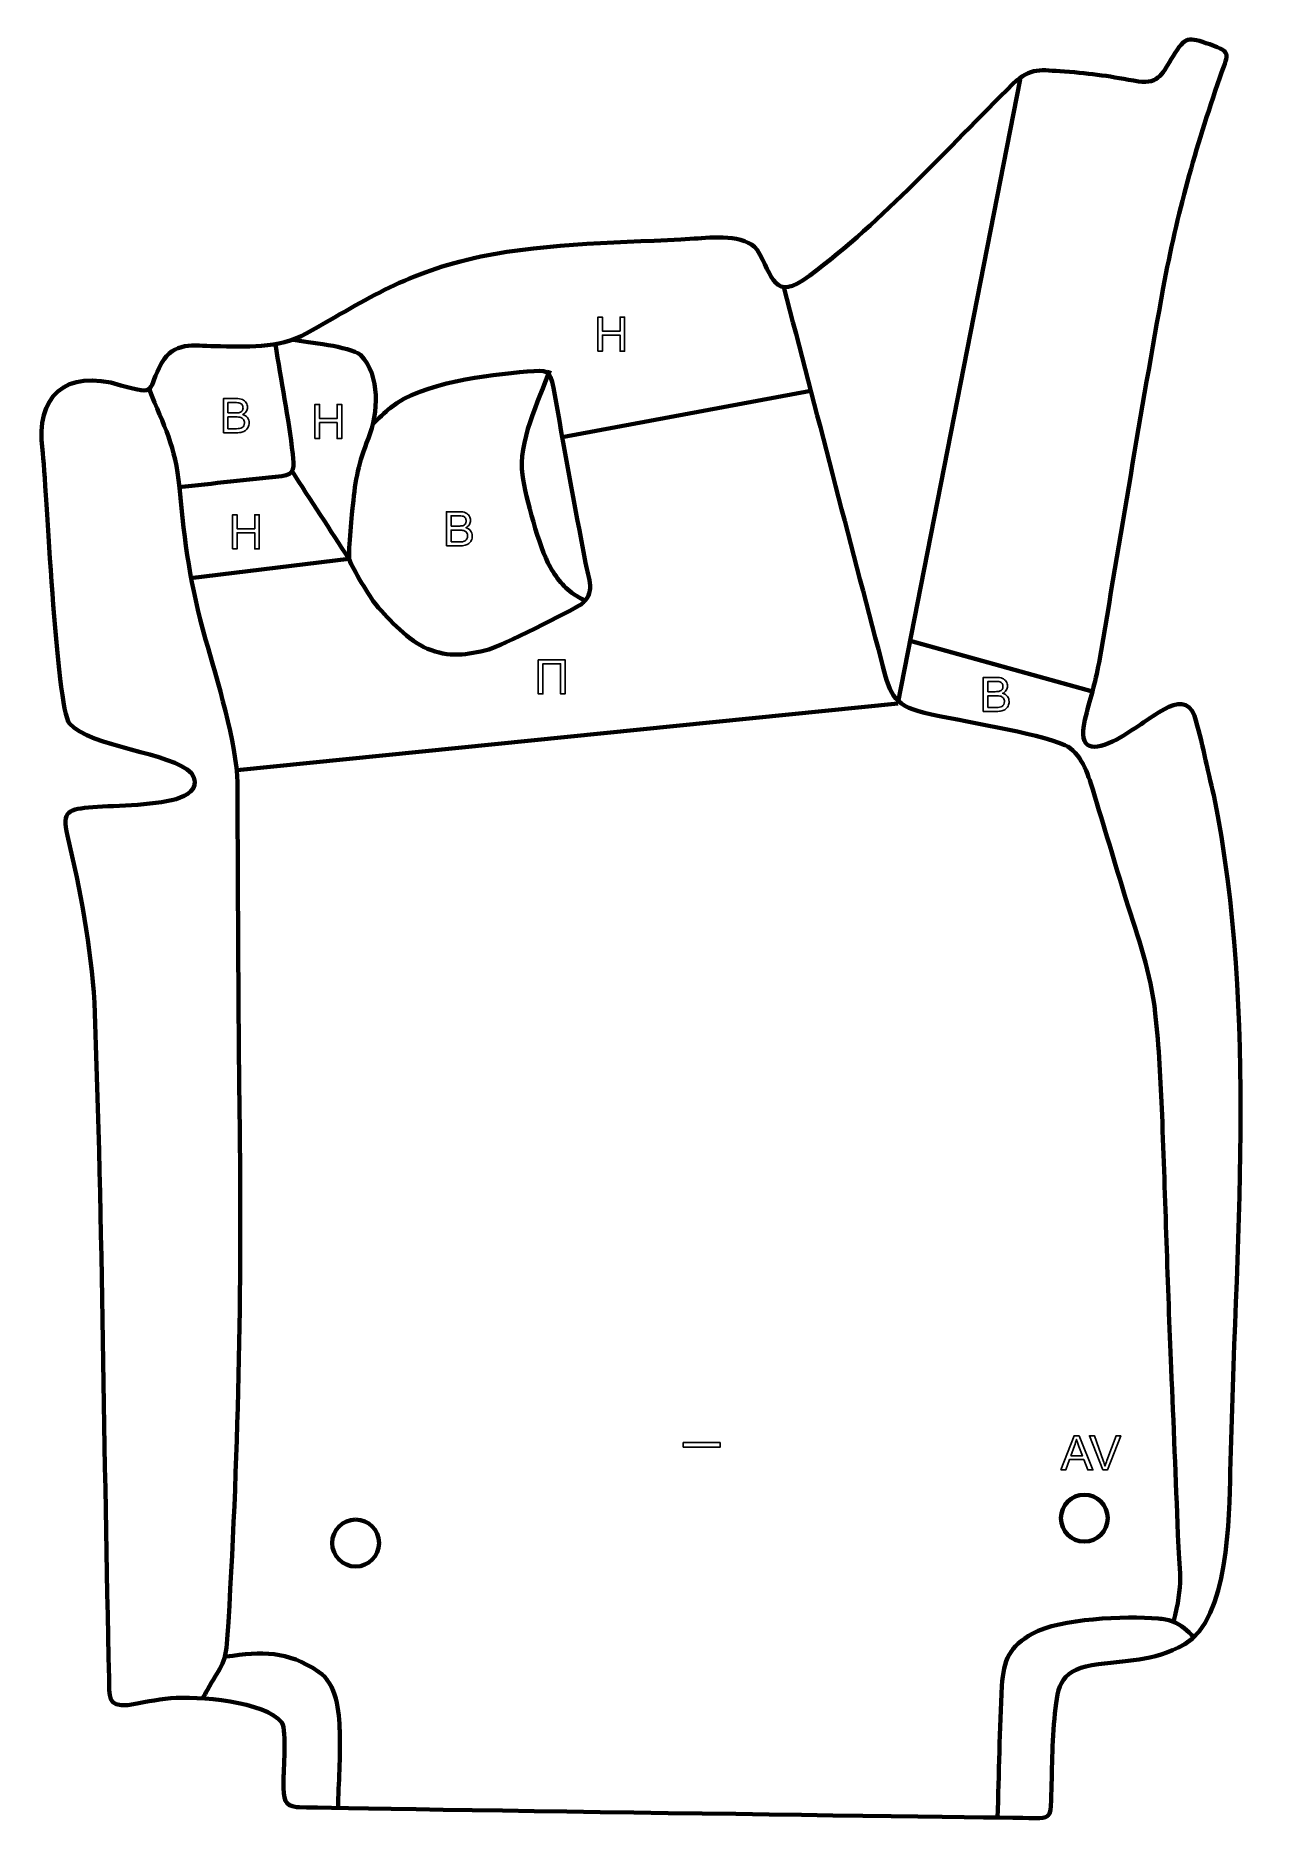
# Model space of a CAD drawing. Header units: millimetres. Extents: x -584 to 67, y 72 to 1022.
import ezdxf

# ---------------------------------------------------------------- set-up
doc = ezdxf.new("R2010")
doc.units = ezdxf.units.MM
doc.header["$MEASUREMENT"] = 0
doc.layers.add('layer 2', color=7, linetype='Continuous')
doc.layers.add('layer 3', color=7, linetype='Continuous')

msp = doc.modelspace()

# ---------------------------------------------------------------- linework, layer by layer
at = {"layer": 'layer 2', "color": 142, "lineweight": 200}
for centre in [(-25.3797, 232.0129), (-413.7883, 218.7838)]:
    msp.add_ellipse(centre, major_axis=(0, 12.5), ratio=1, dxfattribs=at)
at = {"layer": 'layer 2', "color": 142, "lineweight": 158}
for points in [[(-124.7045, 666.1291), (-124.7045, 666.1291), (-59.6168, 998.5779), (-59.6168, 998.5779)], [(-303.7162, 808.0938), (-303.7162, 808.0938), (-171.0723, 832.7477), (-171.0723, 832.7477)], [(-21.0595, 672.5532), (-21.0595, 672.5532), (-118.1548, 699.5828), (-118.1548, 699.5828)], [(-476.8601, 630.5057), (-476.8601, 630.5057), (-124.7045, 666.1291), (-124.7045, 666.1291)]]:
    msp.add_open_spline(points, degree=3, dxfattribs=at)
for points, knots in [([(22.1138, 176.8292), (27.5893, 196.513), (25.3346, 203.6298), (24.548, 223.4073), (24.548, 223.4073), (23.3758, 252.8787), (22.1846, 282.349), (20.9303, 311.817), (20.9303, 311.817), (19.007, 356.8682), (17.7846, 401.8034), (16.0593, 446.819), (16.0593, 446.819), (15.3651, 464.9309), (14.3818, 482.96), (12.4628, 500.9895), (12.4628, 500.9895), (10.0712, 523.0783), (3.2923, 541.0396), (-3.1739, 561.7962), (-3.1739, 561.7962), (-9.1331, 581.2588), (-14.904, 600.7767), (-20.9053, 620.2271), (-20.9053, 620.2271), (-23.4919, 628.5812), (-27.1573, 640.1609), (-35.7553, 643.9288), (-35.7553, 643.9288), (-50.9411, 650.5836), (-91.5143, 656.7157), (-110.5944, 661.1509), (-110.5944, 661.1509), (-128.1883, 665.2541), (-129.1534, 672.3489), (-133.5086, 688.829), (-133.5086, 688.829), (-151.0374, 755.1587), (-168.1606, 821.6415), (-185.5615, 888.0129)], [0, 0, 0, 0, 0.09090909, 0.09090909, 0.09090909, 0.09090909, 0.18181818, 0.18181818, 0.18181818, 0.18181818, 0.27272727, 0.27272727, 0.27272727, 0.27272727, 0.36363636, 0.36363636, 0.36363636, 0.36363636, 0.45454545, 0.45454545, 0.45454545, 0.45454545, 0.54545455, 0.54545455, 0.54545455, 0.54545455, 0.63636364, 0.63636364, 0.63636364, 0.63636364, 0.72727273, 0.72727273, 0.72727273, 0.72727273, 0.81818182, 0.81818182, 0.81818182, 0.81818182, 1, 1, 1, 1]), ([(-508.0205, 781.3553), (-489.7082, 783.4256), (-471.4178, 785.2605), (-453.1268, 787.2689), (-453.1268, 787.2689), (-445.8926, 788.0633), (-446.5222, 792.2951), (-447.3016, 798.9703), (-447.3016, 798.9703), (-449.5256, 818.0175), (-453.5873, 838.4243), (-456.4816, 857.6287)], [0, 0, 0, 0, 0.25, 0.25, 0.25, 0.25, 0.5, 0.5, 0.5, 0.5, 1, 1, 1, 1]), ([(-447.5154, 859.9259), (-438.7034, 858.519), (-417.7278, 856.4851), (-411.1404, 851.8793), (-411.1404, 851.8793), (-400.4231, 840.5338), (-401.6925, 821.0707), (-406.9825, 807.4684), (-406.9825, 807.4684), (-412.1996, 794.0537), (-413.9094, 785.9118), (-415.2662, 771.6552), (-415.2662, 771.6552), (-415.8898, 765.1006), (-417.9282, 745.0628), (-417.078, 742.6552), (-417.078, 742.6552), (-415.4179, 737.9541), (-406.1924, 722.7603), (-402.8948, 718.634), (-402.8948, 718.634), (-395.7899, 710.5098), (-385.472, 699.4936), (-375.52, 695.2916), (-375.52, 695.2916), (-364.1095, 690.4739), (-354.4077, 691.9303), (-342.7133, 694.9512), (-342.7133, 694.9512), (-337.3056, 696.3848), (-298.986, 715.3902), (-293.6316, 718.9408), (-293.6316, 718.9408), (-285.7433, 724.7768), (-289.497, 732.6344), (-291.218, 741.0852), (-291.218, 741.0852), (-297.1888, 772.0149), (-302.6861, 803.2321), (-308.4009, 834.2316), (-308.4009, 834.2316), (-310.2683, 844.3588), (-311.5479, 843.8573), (-322.3229, 842.9832), (-322.3229, 842.9832), (-343.9488, 841.1015), (-377.9103, 837.2863), (-395.2354, 823.7343), (-395.2354, 823.7343), (-398.1783, 821.4324), (-402.06, 817.5371), (-404.6638, 814.88)], [0, 0, 0, 0, 0.07142857, 0.07142857, 0.07142857, 0.07142857, 0.14285714, 0.14285714, 0.14285714, 0.14285714, 0.21428571, 0.21428571, 0.21428571, 0.21428571, 0.28571429, 0.28571429, 0.28571429, 0.28571429, 0.35714286, 0.35714286, 0.35714286, 0.35714286, 0.42857143, 0.42857143, 0.42857143, 0.42857143, 0.5, 0.5, 0.5, 0.5, 0.57142857, 0.57142857, 0.57142857, 0.57142857, 0.64285714, 0.64285714, 0.64285714, 0.64285714, 0.71428571, 0.71428571, 0.71428571, 0.71428571, 0.78571429, 0.78571429, 0.78571429, 0.78571429, 0.85714286, 0.85714286, 0.85714286, 0.85714286, 1, 1, 1, 1]), ([(-310.3078, 843.4987), (-316.1443, 827.8003), (-327.4843, 804.6346), (-324.9237, 787.9711), (-324.9237, 787.9711), (-322.9948, 775.4177), (-316.119, 749.8892), (-310.1638, 738.9188), (-310.1638, 738.9188), (-305.781, 731.611), (-302.1598, 726.949), (-294.669, 722.6206), (-294.669, 722.6206), (-293.4902, 721.983), (-292.2975, 721.3621), (-291.1102, 720.7403)], [0, 0, 0, 0, 0.2, 0.2, 0.2, 0.2, 0.4, 0.4, 0.4, 0.4, 0.6, 0.6, 0.6, 0.6, 1, 1, 1, 1]), ([(-523.9261, 833.7267), (-515.7501, 813.3789), (-509.9329, 803.8763), (-507.729, 781.1861), (-507.729, 781.1861), (-504.8024, 751.0893), (-502.0792, 729.5633), (-493.7471, 700.2058), (-493.7471, 700.2058), (-487.9992, 679.9537), (-476.9325, 643.926), (-476.8159, 623.8056), (-476.8159, 623.8056), (-476.4778, 565.659), (-476.4155, 507.2544), (-475.6502, 449.1366), (-475.6502, 449.1366), (-474.3705, 352.4415), (-476.1383, 264.0464), (-482.1883, 167.5033), (-482.1883, 167.5033), (-483.0356, 153.9816), (-486.48, 151.7631), (-492.7858, 140.604), (-492.7858, 140.604), (-493.6481, 139.0781), (-494.5079, 137.5508), (-495.3689, 136.0242)], [0, 0, 0, 0, 0.125, 0.125, 0.125, 0.125, 0.25, 0.25, 0.25, 0.25, 0.375, 0.375, 0.375, 0.375, 0.5, 0.5, 0.5, 0.5, 0.625, 0.625, 0.625, 0.625, 0.75, 0.75, 0.75, 0.75, 1, 1, 1, 1]), ([(-501.8128, 732.9828), (-501.8128, 732.9828), (-417.4658, 743.1222), (-417.4658, 743.1222), (-417.4658, 743.1222), (-426.9908, 758.2035), (-438.1217, 774.8565), (-447.6467, 789.9378)], [0, 0, 0, 0, 0.33333333, 0.33333333, 0.33333333, 0.33333333, 1, 1, 1, 1]), ([(-71.6582, 72.4828), (-70.7908, 95.7305), (-70.5885, 119.5969), (-69.2535, 142.7303), (-69.2535, 142.7303), (-68.4614, 156.4563), (-65.3344, 163.6582), (-52.8415, 170.598), (-52.8415, 170.598), (-38.3872, 178.6273), (-3.5576, 179.9351), (13.9363, 178.5752), (13.9363, 178.5752), (16.8514, 178.2963), (18.9395, 177.9493), (21.7058, 176.9871), (21.7058, 176.9871), (26.4863, 175.0707), (29.5129, 172.1182), (33.0545, 168.5331)], [0, 0, 0, 0, 0.16666667, 0.16666667, 0.16666667, 0.16666667, 0.33333333, 0.33333333, 0.33333333, 0.33333333, 0.5, 0.5, 0.5, 0.5, 0.66666667, 0.66666667, 0.66666667, 0.66666667, 1, 1, 1, 1]), ([(-482.8186, 158.2611), (-463.3124, 161.0008), (-450.6794, 161.6339), (-433.5109, 150.2076), (-433.5109, 150.2076), (-423.8834, 143.8002), (-422.6274, 128.9855), (-422.2541, 118.3544), (-422.2541, 118.3544), (-421.7779, 104.7914), (-422.8828, 91.1521), (-423.1796, 77.5914)], [0, 0, 0, 0, 0.25, 0.25, 0.25, 0.25, 0.5, 0.5, 0.5, 0.5, 1, 1, 1, 1])]:
    msp.add_open_spline(points, degree=3, knots=knots, dxfattribs=at)
at = {"layer": 'layer 2', "color": 142}
for points, knots in [([(-284.6394, 853.8184), (-284.6394, 853.8184), (-284.6394, 872.0048), (-284.6394, 872.0048), (-284.6394, 872.0048), (-284.6394, 872.0048), (-282.2264, 872.0048), (-282.2264, 872.0048), (-282.2264, 872.0048), (-282.2264, 872.0048), (-282.2264, 864.5118), (-282.2264, 864.5118), (-282.2264, 864.5118), (-282.2264, 864.5118), (-272.8284, 864.5118), (-272.8284, 864.5118), (-272.8284, 864.5118), (-272.8284, 864.5118), (-272.8284, 872.0048), (-272.8284, 872.0048), (-272.8284, 872.0048), (-272.8284, 872.0048), (-270.4154, 872.0048), (-270.4154, 872.0048), (-270.4154, 872.0048), (-270.4154, 872.0048), (-270.4154, 853.8184), (-270.4154, 853.8184), (-270.4154, 853.8184), (-270.4154, 853.8184), (-272.8284, 853.8184), (-272.8284, 853.8184), (-272.8284, 853.8184), (-272.8284, 853.8184), (-272.8284, 862.3782), (-272.8284, 862.3782), (-272.8284, 862.3782), (-272.8284, 862.3782), (-282.2264, 862.3782), (-282.2264, 862.3782), (-282.2264, 862.3782), (-282.2264, 862.3782), (-282.2264, 853.8184), (-282.2264, 853.8184), (-282.2264, 853.8184), (-282.2264, 853.8184), (-284.6394, 853.8184), (-284.6394, 853.8184)], [0, 0, 0, 0, 0.07692308, 0.07692308, 0.07692308, 0.07692308, 0.15384615, 0.15384615, 0.15384615, 0.15384615, 0.23076923, 0.23076923, 0.23076923, 0.23076923, 0.30769231, 0.30769231, 0.30769231, 0.30769231, 0.38461538, 0.38461538, 0.38461538, 0.38461538, 0.46153846, 0.46153846, 0.46153846, 0.46153846, 0.53846154, 0.53846154, 0.53846154, 0.53846154, 0.61538462, 0.61538462, 0.61538462, 0.61538462, 0.69230769, 0.69230769, 0.69230769, 0.69230769, 0.76923077, 0.76923077, 0.76923077, 0.76923077, 0.84615385, 0.84615385, 0.84615385, 0.84615385, 1, 1, 1, 1]), ([(-484.3053, 810.3988), (-484.3053, 810.3988), (-484.3053, 828.5852), (-484.3053, 828.5852), (-484.3053, 828.5852), (-484.3053, 828.5852), (-477.4812, 828.5852), (-477.4812, 828.5852), (-477.4812, 828.5852), (-476.0926, 828.5852), (-474.9793, 828.4032), (-474.1368, 828.0349), (-474.1368, 828.0349), (-473.2986, 827.6666), (-472.6425, 827.0993), (-472.1683, 826.3331), (-472.1683, 826.3331), (-471.69, 825.5711), (-471.4529, 824.771), (-471.4529, 823.9328), (-471.4529, 823.9328), (-471.4529, 823.1581), (-471.6646, 822.4257), (-472.0837, 821.7399), (-472.0837, 821.7399), (-472.5028, 821.0541), (-473.1378, 820.4995), (-473.9887, 820.0762), (-473.9887, 820.0762), (-472.888, 819.7545), (-472.0413, 819.2041), (-471.4529, 818.4252), (-471.4529, 818.4252), (-470.8602, 817.6505), (-470.5639, 816.7319), (-470.5639, 815.6735), (-470.5639, 815.6735), (-470.5639, 814.8184), (-470.7459, 814.0268), (-471.1058, 813.2944), (-471.1058, 813.2944), (-471.4656, 812.562), (-471.9101, 811.999), (-472.4393, 811.6011), (-472.4393, 811.6011), (-472.9684, 811.2074), (-473.6331, 810.9068), (-474.4289, 810.7036), (-474.4289, 810.7036), (-475.229, 810.5004), (-476.2069, 810.3988), (-477.3669, 810.3988), (-477.3669, 810.3988), (-477.3669, 810.3988), (-484.3053, 810.3988), (-484.3053, 810.3988)], [0, 0, 0, 0, 0.06666667, 0.06666667, 0.06666667, 0.06666667, 0.13333333, 0.13333333, 0.13333333, 0.13333333, 0.2, 0.2, 0.2, 0.2, 0.26666667, 0.26666667, 0.26666667, 0.26666667, 0.33333333, 0.33333333, 0.33333333, 0.33333333, 0.4, 0.4, 0.4, 0.4, 0.46666667, 0.46666667, 0.46666667, 0.46666667, 0.53333333, 0.53333333, 0.53333333, 0.53333333, 0.6, 0.6, 0.6, 0.6, 0.66666667, 0.66666667, 0.66666667, 0.66666667, 0.73333333, 0.73333333, 0.73333333, 0.73333333, 0.8, 0.8, 0.8, 0.8, 0.86666667, 0.86666667, 0.86666667, 0.86666667, 1, 1, 1, 1]), ([(-481.8923, 820.9398), (-481.8923, 820.9398), (-477.9595, 820.9398), (-477.9595, 820.9398), (-477.9595, 820.9398), (-476.8927, 820.9398), (-476.1265, 821.0118), (-475.6651, 821.1515), (-475.6651, 821.1515), (-475.0512, 821.3335), (-474.5898, 821.6383), (-474.2808, 822.0616), (-474.2808, 822.0616), (-473.9717, 822.485), (-473.8151, 823.0141), (-473.8151, 823.6534), (-473.8151, 823.6534), (-473.8151, 824.2587), (-473.959, 824.7921), (-474.2511, 825.2493), (-474.2511, 825.2493), (-474.539, 825.7108), (-474.9539, 826.0283), (-475.4915, 826.1976), (-475.4915, 826.1976), (-476.0291, 826.3669), (-476.952, 826.4516), (-478.2559, 826.4516), (-478.2559, 826.4516), (-478.2559, 826.4516), (-481.8923, 826.4516), (-481.8923, 826.4516), (-481.8923, 826.4516), (-481.8923, 826.4516), (-481.8923, 820.9398), (-481.8923, 820.9398)], [0, 0, 0, 0, 0.1, 0.1, 0.1, 0.1, 0.2, 0.2, 0.2, 0.2, 0.3, 0.3, 0.3, 0.3, 0.4, 0.4, 0.4, 0.4, 0.5, 0.5, 0.5, 0.5, 0.6, 0.6, 0.6, 0.6, 0.7, 0.7, 0.7, 0.7, 0.8, 0.8, 0.8, 0.8, 1, 1, 1, 1]), ([(-481.8923, 812.5324), (-481.8923, 812.5324), (-477.3626, 812.5324), (-477.3626, 812.5324), (-477.3626, 812.5324), (-476.5837, 812.5324), (-476.0376, 812.562), (-475.7201, 812.6213), (-475.7201, 812.6213), (-475.1698, 812.7187), (-474.7041, 812.8838), (-474.3316, 813.1166), (-474.3316, 813.1166), (-473.959, 813.3494), (-473.6542, 813.6881), (-473.4129, 814.1326), (-473.4129, 814.1326), (-473.1716, 814.5771), (-473.0531, 815.0893), (-473.0531, 815.6693), (-473.0531, 815.6693), (-473.0531, 816.3509), (-473.2267, 816.9393), (-473.578, 817.4431), (-473.578, 817.4431), (-473.9252, 817.9468), (-474.4078, 818.2982), (-475.0258, 818.5014), (-475.0258, 818.5014), (-475.6397, 818.7046), (-476.5287, 818.8062), (-477.6844, 818.8062), (-477.6844, 818.8062), (-477.6844, 818.8062), (-481.8923, 818.8062), (-481.8923, 818.8062), (-481.8923, 818.8062), (-481.8923, 818.8062), (-481.8923, 812.5324), (-481.8923, 812.5324)], [0, 0, 0, 0, 0.09090909, 0.09090909, 0.09090909, 0.09090909, 0.18181818, 0.18181818, 0.18181818, 0.18181818, 0.27272727, 0.27272727, 0.27272727, 0.27272727, 0.36363636, 0.36363636, 0.36363636, 0.36363636, 0.45454545, 0.45454545, 0.45454545, 0.45454545, 0.54545455, 0.54545455, 0.54545455, 0.54545455, 0.63636364, 0.63636364, 0.63636364, 0.63636364, 0.72727273, 0.72727273, 0.72727273, 0.72727273, 0.81818182, 0.81818182, 0.81818182, 0.81818182, 1, 1, 1, 1]), ([(-435.452, 807.2517), (-435.452, 807.2517), (-435.452, 825.4381), (-435.452, 825.4381), (-435.452, 825.4381), (-435.452, 825.4381), (-433.039, 825.4381), (-433.039, 825.4381), (-433.039, 825.4381), (-433.039, 825.4381), (-433.039, 817.9451), (-433.039, 817.9451), (-433.039, 817.9451), (-433.039, 817.9451), (-423.641, 817.9451), (-423.641, 817.9451), (-423.641, 817.9451), (-423.641, 817.9451), (-423.641, 825.4381), (-423.641, 825.4381), (-423.641, 825.4381), (-423.641, 825.4381), (-421.228, 825.4381), (-421.228, 825.4381), (-421.228, 825.4381), (-421.228, 825.4381), (-421.228, 807.2517), (-421.228, 807.2517), (-421.228, 807.2517), (-421.228, 807.2517), (-423.641, 807.2517), (-423.641, 807.2517), (-423.641, 807.2517), (-423.641, 807.2517), (-423.641, 815.8115), (-423.641, 815.8115), (-423.641, 815.8115), (-423.641, 815.8115), (-433.039, 815.8115), (-433.039, 815.8115), (-433.039, 815.8115), (-433.039, 815.8115), (-433.039, 807.2517), (-433.039, 807.2517), (-433.039, 807.2517), (-433.039, 807.2517), (-435.452, 807.2517), (-435.452, 807.2517)], [0, 0, 0, 0, 0.07692308, 0.07692308, 0.07692308, 0.07692308, 0.15384615, 0.15384615, 0.15384615, 0.15384615, 0.23076923, 0.23076923, 0.23076923, 0.23076923, 0.30769231, 0.30769231, 0.30769231, 0.30769231, 0.38461538, 0.38461538, 0.38461538, 0.38461538, 0.46153846, 0.46153846, 0.46153846, 0.46153846, 0.53846154, 0.53846154, 0.53846154, 0.53846154, 0.61538462, 0.61538462, 0.61538462, 0.61538462, 0.69230769, 0.69230769, 0.69230769, 0.69230769, 0.76923077, 0.76923077, 0.76923077, 0.76923077, 0.84615385, 0.84615385, 0.84615385, 0.84615385, 1, 1, 1, 1]), ([(-479.3728, 748.5142), (-479.3728, 748.5142), (-479.3728, 766.7006), (-479.3728, 766.7006), (-479.3728, 766.7006), (-479.3728, 766.7006), (-476.9598, 766.7006), (-476.9598, 766.7006), (-476.9598, 766.7006), (-476.9598, 766.7006), (-476.9598, 759.2076), (-476.9598, 759.2076), (-476.9598, 759.2076), (-476.9598, 759.2076), (-467.5618, 759.2076), (-467.5618, 759.2076), (-467.5618, 759.2076), (-467.5618, 759.2076), (-467.5618, 766.7006), (-467.5618, 766.7006), (-467.5618, 766.7006), (-467.5618, 766.7006), (-465.1488, 766.7006), (-465.1488, 766.7006), (-465.1488, 766.7006), (-465.1488, 766.7006), (-465.1488, 748.5142), (-465.1488, 748.5142), (-465.1488, 748.5142), (-465.1488, 748.5142), (-467.5618, 748.5142), (-467.5618, 748.5142), (-467.5618, 748.5142), (-467.5618, 748.5142), (-467.5618, 757.074), (-467.5618, 757.074), (-467.5618, 757.074), (-467.5618, 757.074), (-476.9598, 757.074), (-476.9598, 757.074), (-476.9598, 757.074), (-476.9598, 757.074), (-476.9598, 748.5142), (-476.9598, 748.5142), (-476.9598, 748.5142), (-476.9598, 748.5142), (-479.3728, 748.5142), (-479.3728, 748.5142)], [0, 0, 0, 0, 0.07692308, 0.07692308, 0.07692308, 0.07692308, 0.15384615, 0.15384615, 0.15384615, 0.15384615, 0.23076923, 0.23076923, 0.23076923, 0.23076923, 0.30769231, 0.30769231, 0.30769231, 0.30769231, 0.38461538, 0.38461538, 0.38461538, 0.38461538, 0.46153846, 0.46153846, 0.46153846, 0.46153846, 0.53846154, 0.53846154, 0.53846154, 0.53846154, 0.61538462, 0.61538462, 0.61538462, 0.61538462, 0.69230769, 0.69230769, 0.69230769, 0.69230769, 0.76923077, 0.76923077, 0.76923077, 0.76923077, 0.84615385, 0.84615385, 0.84615385, 0.84615385, 1, 1, 1, 1]), ([(-365.3607, 750.1019), (-365.3607, 750.1019), (-365.3607, 768.2883), (-365.3607, 768.2883), (-365.3607, 768.2883), (-365.3607, 768.2883), (-358.5366, 768.2883), (-358.5366, 768.2883), (-358.5366, 768.2883), (-357.148, 768.2883), (-356.0347, 768.1063), (-355.1922, 767.738), (-355.1922, 767.738), (-354.354, 767.3697), (-353.6979, 766.8024), (-353.2237, 766.0362), (-353.2237, 766.0362), (-352.7454, 765.2742), (-352.5083, 764.4741), (-352.5083, 763.6359), (-352.5083, 763.6359), (-352.5083, 762.8612), (-352.72, 762.1288), (-353.1391, 761.443), (-353.1391, 761.443), (-353.5582, 760.7572), (-354.1932, 760.2026), (-355.0441, 759.7793), (-355.0441, 759.7793), (-353.9434, 759.4576), (-353.0967, 758.9072), (-352.5083, 758.1283), (-352.5083, 758.1283), (-351.9156, 757.3536), (-351.6193, 756.435), (-351.6193, 755.3766), (-351.6193, 755.3766), (-351.6193, 754.5215), (-351.8013, 753.7299), (-352.1612, 752.9975), (-352.1612, 752.9975), (-352.521, 752.2651), (-352.9655, 751.7021), (-353.4947, 751.3042), (-353.4947, 751.3042), (-354.0238, 750.9105), (-354.6885, 750.6099), (-355.4843, 750.4067), (-355.4843, 750.4067), (-356.2844, 750.2035), (-357.2623, 750.1019), (-358.4223, 750.1019), (-358.4223, 750.1019), (-358.4223, 750.1019), (-365.3607, 750.1019), (-365.3607, 750.1019)], [0, 0, 0, 0, 0.06666667, 0.06666667, 0.06666667, 0.06666667, 0.13333333, 0.13333333, 0.13333333, 0.13333333, 0.2, 0.2, 0.2, 0.2, 0.26666667, 0.26666667, 0.26666667, 0.26666667, 0.33333333, 0.33333333, 0.33333333, 0.33333333, 0.4, 0.4, 0.4, 0.4, 0.46666667, 0.46666667, 0.46666667, 0.46666667, 0.53333333, 0.53333333, 0.53333333, 0.53333333, 0.6, 0.6, 0.6, 0.6, 0.66666667, 0.66666667, 0.66666667, 0.66666667, 0.73333333, 0.73333333, 0.73333333, 0.73333333, 0.8, 0.8, 0.8, 0.8, 0.86666667, 0.86666667, 0.86666667, 0.86666667, 1, 1, 1, 1]), ([(-362.9477, 760.6429), (-362.9477, 760.6429), (-359.0149, 760.6429), (-359.0149, 760.6429), (-359.0149, 760.6429), (-357.9481, 760.6429), (-357.1819, 760.7149), (-356.7205, 760.8546), (-356.7205, 760.8546), (-356.1066, 761.0366), (-355.6452, 761.3414), (-355.3362, 761.7647), (-355.3362, 761.7647), (-355.0271, 762.1881), (-354.8705, 762.7172), (-354.8705, 763.3565), (-354.8705, 763.3565), (-354.8705, 763.9618), (-355.0144, 764.4952), (-355.3065, 764.9524), (-355.3065, 764.9524), (-355.5944, 765.4139), (-356.0093, 765.7314), (-356.5469, 765.9007), (-356.5469, 765.9007), (-357.0845, 766.07), (-358.0074, 766.1547), (-359.3113, 766.1547), (-359.3113, 766.1547), (-359.3113, 766.1547), (-362.9477, 766.1547), (-362.9477, 766.1547), (-362.9477, 766.1547), (-362.9477, 766.1547), (-362.9477, 760.6429), (-362.9477, 760.6429)], [0, 0, 0, 0, 0.1, 0.1, 0.1, 0.1, 0.2, 0.2, 0.2, 0.2, 0.3, 0.3, 0.3, 0.3, 0.4, 0.4, 0.4, 0.4, 0.5, 0.5, 0.5, 0.5, 0.6, 0.6, 0.6, 0.6, 0.7, 0.7, 0.7, 0.7, 0.8, 0.8, 0.8, 0.8, 1, 1, 1, 1]), ([(-362.9477, 752.2355), (-362.9477, 752.2355), (-358.418, 752.2355), (-358.418, 752.2355), (-358.418, 752.2355), (-357.6391, 752.2355), (-357.093, 752.2651), (-356.7755, 752.3244), (-356.7755, 752.3244), (-356.2252, 752.4218), (-355.7595, 752.5869), (-355.387, 752.8197), (-355.387, 752.8197), (-355.0144, 753.0525), (-354.7096, 753.3912), (-354.4683, 753.8357), (-354.4683, 753.8357), (-354.227, 754.2802), (-354.1085, 754.7924), (-354.1085, 755.3724), (-354.1085, 755.3724), (-354.1085, 756.054), (-354.2821, 756.6424), (-354.6334, 757.1462), (-354.6334, 757.1462), (-354.9806, 757.6499), (-355.4632, 758.0013), (-356.0812, 758.2045), (-356.0812, 758.2045), (-356.6951, 758.4077), (-357.5841, 758.5093), (-358.7398, 758.5093), (-358.7398, 758.5093), (-358.7398, 758.5093), (-362.9477, 758.5093), (-362.9477, 758.5093), (-362.9477, 758.5093), (-362.9477, 758.5093), (-362.9477, 752.2355), (-362.9477, 752.2355)], [0, 0, 0, 0, 0.09090909, 0.09090909, 0.09090909, 0.09090909, 0.18181818, 0.18181818, 0.18181818, 0.18181818, 0.27272727, 0.27272727, 0.27272727, 0.27272727, 0.36363636, 0.36363636, 0.36363636, 0.36363636, 0.45454545, 0.45454545, 0.45454545, 0.45454545, 0.54545455, 0.54545455, 0.54545455, 0.54545455, 0.63636364, 0.63636364, 0.63636364, 0.63636364, 0.72727273, 0.72727273, 0.72727273, 0.72727273, 0.81818182, 0.81818182, 0.81818182, 0.81818182, 1, 1, 1, 1]), ([(-316.4148, 689.4422), (-316.4148, 689.4422), (-302.14, 689.4422), (-302.14, 689.4422), (-302.14, 689.4422), (-302.14, 689.4422), (-302.14, 671.2558), (-302.14, 671.2558), (-302.14, 671.2558), (-302.14, 671.2558), (-304.553, 671.2558), (-304.553, 671.2558), (-304.553, 671.2558), (-304.553, 671.2558), (-304.553, 687.3086), (-304.553, 687.3086), (-304.553, 687.3086), (-304.553, 687.3086), (-314.0018, 687.3086), (-314.0018, 687.3086), (-314.0018, 687.3086), (-314.0018, 687.3086), (-314.0018, 671.2558), (-314.0018, 671.2558), (-314.0018, 671.2558), (-314.0018, 671.2558), (-316.4148, 671.2558), (-316.4148, 671.2558), (-316.4148, 671.2558), (-316.4148, 671.2558), (-316.4148, 689.4422), (-316.4148, 689.4422)], [0, 0, 0, 0, 0.11111111, 0.11111111, 0.11111111, 0.11111111, 0.22222222, 0.22222222, 0.22222222, 0.22222222, 0.33333333, 0.33333333, 0.33333333, 0.33333333, 0.44444444, 0.44444444, 0.44444444, 0.44444444, 0.55555556, 0.55555556, 0.55555556, 0.55555556, 0.66666667, 0.66666667, 0.66666667, 0.66666667, 0.77777778, 0.77777778, 0.77777778, 0.77777778, 1, 1, 1, 1]), ([(-79.2139, 661.8634), (-79.2139, 661.8634), (-79.2139, 680.0498), (-79.2139, 680.0498), (-79.2139, 680.0498), (-79.2139, 680.0498), (-72.3898, 680.0498), (-72.3898, 680.0498), (-72.3898, 680.0498), (-71.0012, 680.0498), (-69.8879, 679.8678), (-69.0454, 679.4995), (-69.0454, 679.4995), (-68.2072, 679.1312), (-67.5511, 678.5639), (-67.0769, 677.7977), (-67.0769, 677.7977), (-66.5986, 677.0357), (-66.3615, 676.2356), (-66.3615, 675.3974), (-66.3615, 675.3974), (-66.3615, 674.6227), (-66.5732, 673.8903), (-66.9923, 673.2045), (-66.9923, 673.2045), (-67.4114, 672.5187), (-68.0464, 671.9641), (-68.8973, 671.5408), (-68.8973, 671.5408), (-67.7966, 671.2191), (-66.9499, 670.6687), (-66.3615, 669.8898), (-66.3615, 669.8898), (-65.7688, 669.1151), (-65.4725, 668.1965), (-65.4725, 667.1381), (-65.4725, 667.1381), (-65.4725, 666.283), (-65.6545, 665.4914), (-66.0144, 664.759), (-66.0144, 664.759), (-66.3742, 664.0266), (-66.8187, 663.4636), (-67.3479, 663.0657), (-67.3479, 663.0657), (-67.877, 662.672), (-68.5417, 662.3714), (-69.3375, 662.1682), (-69.3375, 662.1682), (-70.1376, 661.965), (-71.1155, 661.8634), (-72.2755, 661.8634), (-72.2755, 661.8634), (-72.2755, 661.8634), (-79.2139, 661.8634), (-79.2139, 661.8634)], [0, 0, 0, 0, 0.06666667, 0.06666667, 0.06666667, 0.06666667, 0.13333333, 0.13333333, 0.13333333, 0.13333333, 0.2, 0.2, 0.2, 0.2, 0.26666667, 0.26666667, 0.26666667, 0.26666667, 0.33333333, 0.33333333, 0.33333333, 0.33333333, 0.4, 0.4, 0.4, 0.4, 0.46666667, 0.46666667, 0.46666667, 0.46666667, 0.53333333, 0.53333333, 0.53333333, 0.53333333, 0.6, 0.6, 0.6, 0.6, 0.66666667, 0.66666667, 0.66666667, 0.66666667, 0.73333333, 0.73333333, 0.73333333, 0.73333333, 0.8, 0.8, 0.8, 0.8, 0.86666667, 0.86666667, 0.86666667, 0.86666667, 1, 1, 1, 1]), ([(-76.8009, 672.4044), (-76.8009, 672.4044), (-72.8681, 672.4044), (-72.8681, 672.4044), (-72.8681, 672.4044), (-71.8013, 672.4044), (-71.0351, 672.4764), (-70.5737, 672.6161), (-70.5737, 672.6161), (-69.9598, 672.7981), (-69.4984, 673.1029), (-69.1894, 673.5262), (-69.1894, 673.5262), (-68.8803, 673.9496), (-68.7237, 674.4787), (-68.7237, 675.118), (-68.7237, 675.118), (-68.7237, 675.7233), (-68.8676, 676.2567), (-69.1597, 676.7139), (-69.1597, 676.7139), (-69.4476, 677.1754), (-69.8625, 677.4929), (-70.4001, 677.6622), (-70.4001, 677.6622), (-70.9377, 677.8315), (-71.8606, 677.9162), (-73.1645, 677.9162), (-73.1645, 677.9162), (-73.1645, 677.9162), (-76.8009, 677.9162), (-76.8009, 677.9162), (-76.8009, 677.9162), (-76.8009, 677.9162), (-76.8009, 672.4044), (-76.8009, 672.4044)], [0, 0, 0, 0, 0.1, 0.1, 0.1, 0.1, 0.2, 0.2, 0.2, 0.2, 0.3, 0.3, 0.3, 0.3, 0.4, 0.4, 0.4, 0.4, 0.5, 0.5, 0.5, 0.5, 0.6, 0.6, 0.6, 0.6, 0.7, 0.7, 0.7, 0.7, 0.8, 0.8, 0.8, 0.8, 1, 1, 1, 1]), ([(-76.8009, 663.997), (-76.8009, 663.997), (-72.2712, 663.997), (-72.2712, 663.997), (-72.2712, 663.997), (-71.4923, 663.997), (-70.9462, 664.0266), (-70.6287, 664.0859), (-70.6287, 664.0859), (-70.0784, 664.1833), (-69.6127, 664.3484), (-69.2402, 664.5812), (-69.2402, 664.5812), (-68.8676, 664.814), (-68.5628, 665.1527), (-68.3215, 665.5972), (-68.3215, 665.5972), (-68.0802, 666.0417), (-67.9617, 666.5539), (-67.9617, 667.1339), (-67.9617, 667.1339), (-67.9617, 667.8155), (-68.1353, 668.4039), (-68.4866, 668.9077), (-68.4866, 668.9077), (-68.8338, 669.4114), (-69.3164, 669.7628), (-69.9344, 669.966), (-69.9344, 669.966), (-70.5483, 670.1692), (-71.4373, 670.2708), (-72.593, 670.2708), (-72.593, 670.2708), (-72.593, 670.2708), (-76.8009, 670.2708), (-76.8009, 670.2708), (-76.8009, 670.2708), (-76.8009, 670.2708), (-76.8009, 663.997), (-76.8009, 663.997)], [0, 0, 0, 0, 0.09090909, 0.09090909, 0.09090909, 0.09090909, 0.18181818, 0.18181818, 0.18181818, 0.18181818, 0.27272727, 0.27272727, 0.27272727, 0.27272727, 0.36363636, 0.36363636, 0.36363636, 0.36363636, 0.45454545, 0.45454545, 0.45454545, 0.45454545, 0.54545455, 0.54545455, 0.54545455, 0.54545455, 0.63636364, 0.63636364, 0.63636364, 0.63636364, 0.72727273, 0.72727273, 0.72727273, 0.72727273, 0.81818182, 0.81818182, 0.81818182, 0.81818182, 1, 1, 1, 1]), ([(-37.8199, 257.7456), (-37.8199, 257.7456), (-30.8434, 275.932), (-30.8434, 275.932), (-30.8434, 275.932), (-30.8434, 275.932), (-28.1975, 275.932), (-28.1975, 275.932), (-28.1975, 275.932), (-28.1975, 275.932), (-20.7934, 257.7456), (-20.7934, 257.7456), (-20.7934, 257.7456), (-20.7934, 257.7456), (-23.5324, 257.7456), (-23.5324, 257.7456), (-23.5324, 257.7456), (-23.5324, 257.7456), (-25.6364, 263.2574), (-25.6364, 263.2574), (-25.6364, 263.2574), (-25.6364, 263.2574), (-33.2945, 263.2574), (-33.2945, 263.2574), (-33.2945, 263.2574), (-33.2945, 263.2574), (-35.2672, 257.7456), (-35.2672, 257.7456), (-35.2672, 257.7456), (-35.2672, 257.7456), (-37.8199, 257.7456), (-37.8199, 257.7456)], [0, 0, 0, 0, 0.11111111, 0.11111111, 0.11111111, 0.11111111, 0.22222222, 0.22222222, 0.22222222, 0.22222222, 0.33333333, 0.33333333, 0.33333333, 0.33333333, 0.44444444, 0.44444444, 0.44444444, 0.44444444, 0.55555556, 0.55555556, 0.55555556, 0.55555556, 0.66666667, 0.66666667, 0.66666667, 0.66666667, 0.77777778, 0.77777778, 0.77777778, 0.77777778, 1, 1, 1, 1]), ([(-15.5864, 257.7456), (-15.5864, 257.7456), (-22.6137, 275.932), (-22.6137, 275.932), (-22.6137, 275.932), (-22.6137, 275.932), (-20.006, 275.932), (-20.006, 275.932), (-20.006, 275.932), (-20.006, 275.932), (-15.2816, 262.7155), (-15.2816, 262.7155), (-15.2816, 262.7155), (-14.9048, 261.6572), (-14.5831, 260.6666), (-14.3291, 259.7395), (-14.3291, 259.7395), (-14.0497, 260.7343), (-13.7237, 261.7249), (-13.3512, 262.7155), (-13.3512, 262.7155), (-13.3512, 262.7155), (-8.449, 275.932), (-8.449, 275.932), (-8.449, 275.932), (-8.449, 275.932), (-5.9937, 275.932), (-5.9937, 275.932), (-5.9937, 275.932), (-5.9937, 275.932), (-13.0845, 257.7456), (-13.0845, 257.7456), (-13.0845, 257.7456), (-13.0845, 257.7456), (-15.5864, 257.7456), (-15.5864, 257.7456)], [0, 0, 0, 0, 0.1, 0.1, 0.1, 0.1, 0.2, 0.2, 0.2, 0.2, 0.3, 0.3, 0.3, 0.3, 0.4, 0.4, 0.4, 0.4, 0.5, 0.5, 0.5, 0.5, 0.6, 0.6, 0.6, 0.6, 0.7, 0.7, 0.7, 0.7, 0.8, 0.8, 0.8, 0.8, 1, 1, 1, 1]), ([(-239.1298, 269.8197), (-239.1298, 269.8197), (-239.1298, 272.3245), (-239.1298, 272.3245), (-239.1298, 272.3245), (-239.1298, 272.3245), (-219.5506, 272.3245), (-219.5506, 272.3245), (-219.5506, 272.3245), (-219.5506, 272.3245), (-219.5506, 269.8197), (-219.5506, 269.8197), (-219.5506, 269.8197), (-219.5506, 269.8197), (-239.1298, 269.8197), (-239.1298, 269.8197)], [0, 0, 0, 0, 0.2, 0.2, 0.2, 0.2, 0.4, 0.4, 0.4, 0.4, 0.6, 0.6, 0.6, 0.6, 1, 1, 1, 1]), ([(-32.5875, 265.2132), (-32.5875, 265.2132), (-26.3899, 265.2132), (-26.3899, 265.2132), (-26.3899, 265.2132), (-26.3899, 265.2132), (-28.2864, 270.2551), (-28.2864, 270.2551), (-28.2864, 270.2551), (-28.8579, 271.7876), (-29.2897, 273.0533), (-29.5903, 274.0524), (-29.5903, 274.0524), (-29.8401, 272.8671), (-30.1745, 271.7029), (-30.5936, 270.5514), (-30.5936, 270.5514), (-30.5936, 270.5514), (-32.5875, 265.2132), (-32.5875, 265.2132)], [0, 0, 0, 0, 0.16666667, 0.16666667, 0.16666667, 0.16666667, 0.33333333, 0.33333333, 0.33333333, 0.33333333, 0.5, 0.5, 0.5, 0.5, 0.66666667, 0.66666667, 0.66666667, 0.66666667, 1, 1, 1, 1])]:
    msp.add_open_spline(points, degree=3, knots=knots, dxfattribs=at)
at = {"layer": 'layer 3', "color": 242, "lineweight": 158}
msp.add_open_spline([(-53.9066, 72.2431), (-46.9907, 72.1881), (-43.4513, 71.5635), (-43.1718, 78.72), (-43.1718, 78.72), (-42.5621, 94.335), (-42.795, 109.4714), (-41.3352, 125.1375), (-41.3352, 125.1375), (-39.7914, 140.9827), (-39.2728, 150.5413), (-21.3611, 153.7272), (-21.3611, 153.7272), (-2.4168, 156.6964), (10.2535, 155.1767), (28.218, 164.8466), (28.218, 164.8466), (51.3654, 178.2846), (51.8824, 232.7606), (52.4392, 256.7888), (52.4392, 256.7888), (54.8818, 376.2928), (67.3852, 499.1576), (43.676, 617.2177), (43.676, 617.2177), (40.0436, 631.2318), (37.4563, 645.9605), (33.3274, 659.6239), (33.3274, 659.6239), (30.4812, 667.538), (23.7866, 666.7088), (17.3293, 663.1442), (17.3293, 663.1442), (8.8414, 658.4586), (1.0803, 651.9536), (-8.0222, 647.0078), (-8.0222, 647.0078), (-20.6406, 640.6611), (-28.7047, 640.5465), (-25.1102, 657.3377), (-25.1102, 657.3377), (-22.4811, 667.9825), (-19.526, 676.8273), (-17.5476, 687.8975), (-17.5476, 687.8975), (-6.0551, 754.4767), (4.5551, 821.1291), (16.7101, 887.6111), (16.7101, 887.6111), (24.1103, 927.8846), (33.7236, 961.067), (46.8411, 999.7179), (46.8411, 999.7179), (50.9762, 1011.8677), (53.9118, 1013.0853), (41.5501, 1017.3518), (41.5501, 1017.3518), (29.7933, 1021.2624), (28.7254, 1021.9524), (21.9137, 1010.9736), (21.9137, 1010.9736), (16.528, 1002.2931), (14.639, 996.0536), (3.4612, 997.5459), (3.4612, 997.5459), (-11.0453, 1000.1874), (-21.1076, 1001.8482), (-35.9605, 1002.8174), (-35.9605, 1002.8174), (-48.7539, 1003.601), (-53.6356, 1005.4701), (-63.4497, 996.2351), (-63.4497, 996.2351), (-98.8431, 961.343), (-131.9608, 923.9741), (-171.721, 894.1044), (-171.721, 894.1044), (-191.4016, 879.3793), (-191.0881, 894.0024), (-199.8383, 907.8795), (-199.8383, 907.8795), (-206.4399, 916.3837), (-223.6872, 914.4198), (-233.3236, 913.8115), (-233.3236, 913.8115), (-271.0155, 911.4546), (-310.1519, 911.8017), (-347.1353, 904.2516), (-347.1353, 904.2516), (-387.2575, 895.4864), (-405.7124, 882.6425), (-440.0734, 863.2329), (-440.0734, 863.2329), (-454.8852, 855.0236), (-472.4896, 856.2216), (-488.8726, 856.5337), (-488.8726, 856.5337), (-500.3659, 856.7362), (-510.6378, 859.0769), (-517.178, 847.5296), (-517.178, 847.5296), (-525.2198, 833.3312), (-518.8846, 829.7727), (-538.8883, 835.6327), (-538.8883, 835.6327), (-568.9379, 844.8328), (-584.3426, 829.285), (-580.7782, 801.2689), (-580.7782, 801.2689), (-578.4823, 783.2232), (-573.5887, 664.0037), (-566.2488, 655.4909), (-566.2488, 655.4909), (-555.3061, 642.7996), (-511.6017, 640.0237), (-501.2908, 628.9481), (-501.2908, 628.9481), (-496.859, 622.5089), (-501.2918, 618.2808), (-507.3136, 615.9417), (-507.3136, 615.9417), (-518.0124, 611.7858), (-541.3981, 611.8261), (-553.8005, 610.8717), (-553.8005, 610.8717), (-566.8017, 609.7503), (-570.506, 609.2208), (-567.3292, 595.614), (-567.3292, 595.614), (-560.5036, 566.379), (-554.7744, 536.6188), (-553.0175, 506.5921), (-553.0175, 506.5921), (-548.4057, 386.8332), (-548.1554, 266.5398), (-545.1808, 146.6745), (-545.1808, 146.6745), (-544.9293, 137.1469), (-546.4017, 131.5422), (-535.2066, 132.4542), (-535.2066, 132.4542), (-527.1694, 133.7996), (-520.5363, 135.2995), (-512.2442, 136.1162), (-512.2442, 136.1162), (-498.5044, 137.375), (-461.7051, 134.4306), (-453.0634, 123.078), (-453.0634, 123.078), (-450.4024, 118.22), (-452.2259, 97.9386), (-452.2557, 91.3963), (-452.2557, 91.3963), (-452.2985, 82.0267), (-451.7107, 78.802), (-445.3417, 78.1074), (-445.3417, 78.1074), (-438.9727, 77.4128), (-53.9066, 72.2431), (-53.9066, 72.2431)], degree=3, knots=[0, 0, 0, 0, 0.02439024, 0.02439024, 0.02439024, 0.02439024, 0.04878049, 0.04878049, 0.04878049, 0.04878049, 0.07317073, 0.07317073, 0.07317073, 0.07317073, 0.09756098, 0.09756098, 0.09756098, 0.09756098, 0.12195122, 0.12195122, 0.12195122, 0.12195122, 0.14634146, 0.14634146, 0.14634146, 0.14634146, 0.17073171, 0.17073171, 0.17073171, 0.17073171, 0.19512195, 0.19512195, 0.19512195, 0.19512195, 0.2195122, 0.2195122, 0.2195122, 0.2195122, 0.24390244, 0.24390244, 0.24390244, 0.24390244, 0.26829268, 0.26829268, 0.26829268, 0.26829268, 0.29268293, 0.29268293, 0.29268293, 0.29268293, 0.31707317, 0.31707317, 0.31707317, 0.31707317, 0.34146341, 0.34146341, 0.34146341, 0.34146341, 0.36585366, 0.36585366, 0.36585366, 0.36585366, 0.3902439, 0.3902439, 0.3902439, 0.3902439, 0.41463415, 0.41463415, 0.41463415, 0.41463415, 0.43902439, 0.43902439, 0.43902439, 0.43902439, 0.46341463, 0.46341463, 0.46341463, 0.46341463, 0.48780488, 0.48780488, 0.48780488, 0.48780488, 0.51219512, 0.51219512, 0.51219512, 0.51219512, 0.53658537, 0.53658537, 0.53658537, 0.53658537, 0.56097561, 0.56097561, 0.56097561, 0.56097561, 0.58536585, 0.58536585, 0.58536585, 0.58536585, 0.6097561, 0.6097561, 0.6097561, 0.6097561, 0.63414634, 0.63414634, 0.63414634, 0.63414634, 0.65853659, 0.65853659, 0.65853659, 0.65853659, 0.68292683, 0.68292683, 0.68292683, 0.68292683, 0.70731707, 0.70731707, 0.70731707, 0.70731707, 0.73170732, 0.73170732, 0.73170732, 0.73170732, 0.75609756, 0.75609756, 0.75609756, 0.75609756, 0.7804878, 0.7804878, 0.7804878, 0.7804878, 0.80487805, 0.80487805, 0.80487805, 0.80487805, 0.82926829, 0.82926829, 0.82926829, 0.82926829, 0.85365854, 0.85365854, 0.85365854, 0.85365854, 0.87804878, 0.87804878, 0.87804878, 0.87804878, 0.90243902, 0.90243902, 0.90243902, 0.90243902, 0.92682927, 0.92682927, 0.92682927, 0.92682927, 0.95121951, 0.95121951, 0.95121951, 0.95121951, 1, 1, 1, 1], dxfattribs=at)

doc.saveas('drawing.dxf')
